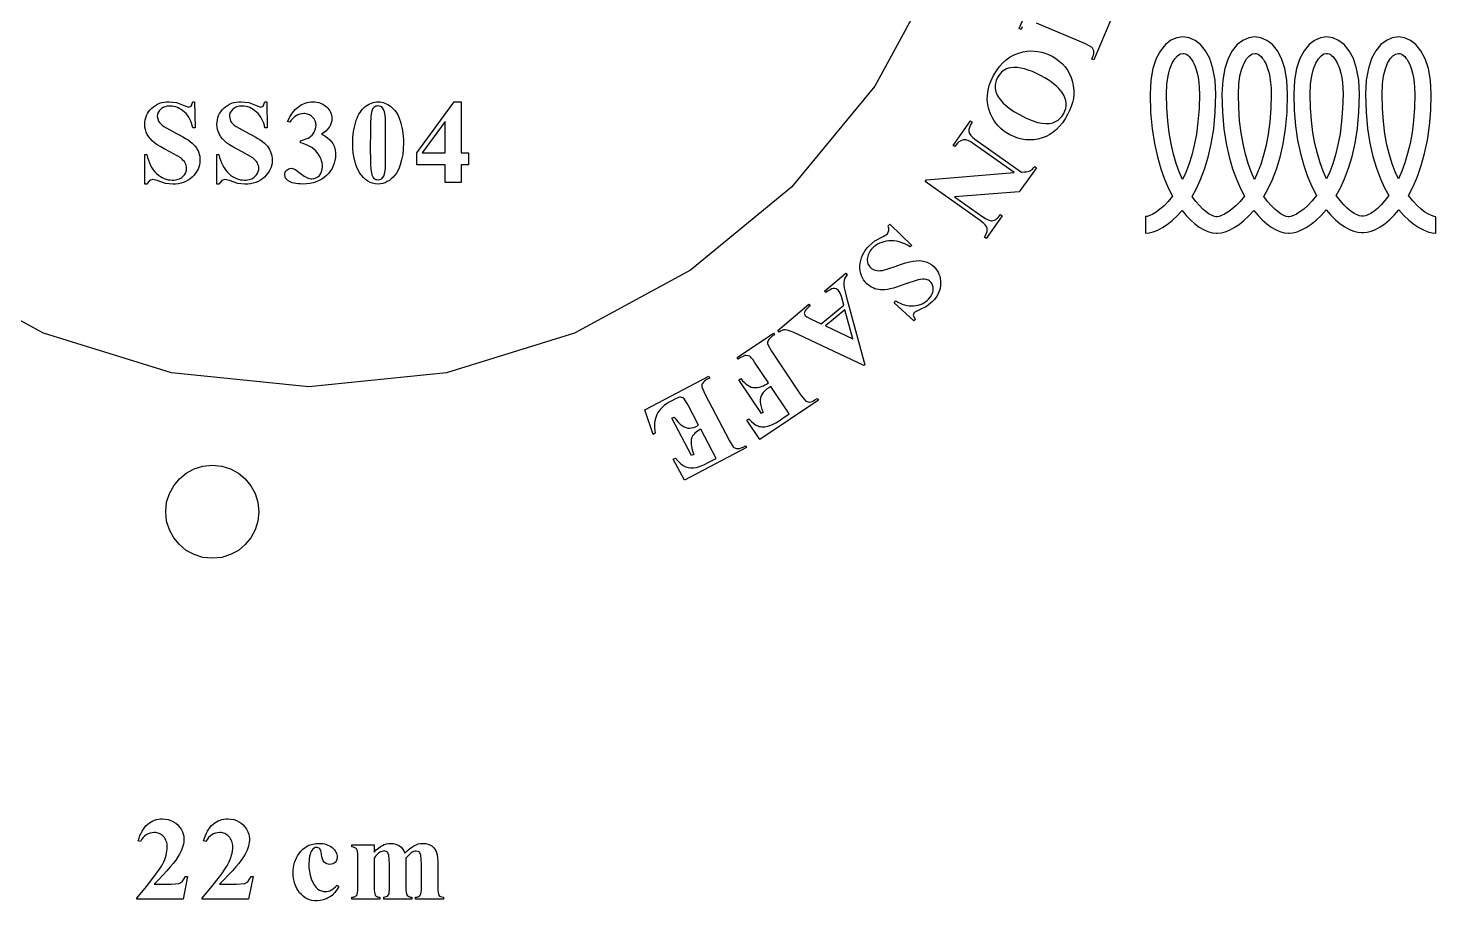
# Model space of a CAD drawing. Header units: centimetres. Extents: x -6.4 to 5.4, y -5.3 to 6.4.
# Drawn here: x -1.25 to 4.86, y -5.25 to -1.46 of the extents above; entities that cross this region are included whole.
import ezdxf

# ---------------------------------------------------------------- set-up
doc = ezdxf.new("R2010")
doc.units = ezdxf.units.CM
doc.header["$MEASUREMENT"] = 0
doc.layers.add('Layer 1', color=7, linetype='Continuous')

msp = doc.modelspace()

# ---------------------------------------------------------------- linework, layer by layer
at = {"layer": 'Layer 1', "color": 250, "lineweight": 25}
msp.add_lwpolyline([(-1.68307, 2.39694), (-1.18009, 2.66995), (-0.62427, 2.84248), (-0.02752, 2.90264), (0.56923, 2.84248), (1.12505, 2.66995), (1.62802, 2.39694), (2.06625, 2.03537), (2.42782, 1.59714), (2.70083, 1.09417), (2.87336, 0.53835), (2.93352, -0.0584), (2.93352, -0.0584), (2.87336, -0.65515), (2.70083, -1.21097), (2.42782, -1.71395), (2.06625, -2.15217), (1.62802, -2.51374), (1.12505, -2.78675), (0.56923, -2.95928), (-0.02752, -3.01944), (-0.62427, -2.95928), (-1.18009, -2.78675), (-1.68307, -2.51374)], dxfattribs=at)
at = {"layer": 'Layer 1'}
for points in [[(3.06767, -1.45653), (3.06301, -1.46757), (3.06301, -1.46757), (3.05473, -1.46408), (3.12855, -1.28946)], [(3.45122, -1.42586), (3.37741, -1.60048), (3.36914, -1.59699), (3.3738, -1.58594), (3.37639, -1.57894), (3.37805, -1.57237), (3.37879, -1.56623), (3.37862, -1.56053), (3.37134, -1.54562), (3.34231, -1.53016), (3.12963, -1.44025)]]:
    msp.add_lwpolyline(points, dxfattribs=at)
for points in [[(4.74297, -2.18885), (4.76332, -2.14992), (4.7821, -2.10651), (4.79897, -2.05858), (4.81357, -2.00603), (4.82554, -1.94882), (4.83454, -1.88686), (4.8402, -1.82009), (4.84217, -1.74844), (4.83896, -1.68865), (4.82988, -1.63751), (4.81579, -1.59481), (4.79753, -1.56035), (4.77595, -1.53391), (4.75188, -1.51528), (4.72618, -1.50425), (4.69969, -1.50061), (4.67321, -1.50424), (4.64751, -1.51526), (4.62344, -1.53388), (4.60185, -1.56032), (4.58359, -1.59478), (4.56949, -1.63748), (4.56041, -1.68862), (4.5572, -1.74841), (4.55951, -1.82657), (4.56603, -1.89761), (4.57612, -1.9618), (4.58915, -2.01939), (4.60448, -2.07065), (4.62146, -2.11584), (4.63946, -2.15522), (4.65785, -2.18906), (4.64117, -2.21094), (4.62474, -2.22953), (4.60885, -2.24495), (4.59382, -2.25732), (4.57994, -2.26673), (4.56752, -2.27332), (4.55686, -2.27719), (4.54828, -2.27845), (4.53939, -2.27845), (4.5308, -2.27719), (4.52015, -2.27332), (4.50772, -2.26673), (4.49384, -2.25731), (4.47881, -2.24494), (4.46292, -2.22952), (4.44649, -2.21091), (4.42981, -2.18902), (4.4482, -2.15519), (4.46621, -2.11582), (4.4832, -2.07064), (4.49854, -2.01938), (4.51158, -1.96179), (4.5217, -1.89761), (4.52824, -1.82657), (4.53057, -1.74841), (4.52736, -1.68862), (4.51828, -1.63748), (4.50419, -1.59478), (4.48593, -1.56032), (4.46434, -1.53388), (4.44027, -1.51526), (4.41457, -1.50424), (4.38808, -1.50061), (4.3616, -1.50423), (4.3359, -1.51524), (4.31183, -1.53386), (4.29024, -1.56029), (4.27198, -1.59475), (4.25788, -1.63744), (4.2488, -1.68858), (4.24559, -1.74837), (4.24754, -1.82003), (4.25318, -1.88681), (4.26216, -1.94877), (4.27412, -2.00599), (4.28871, -2.05853), (4.30557, -2.10647), (4.32435, -2.14988), (4.34469, -2.18881), (4.3258, -2.21241), (4.3072, -2.23206), (4.28933, -2.248), (4.2726, -2.26048), (4.25744, -2.26975), (4.24425, -2.27607), (4.23347, -2.27967), (4.22552, -2.28082), (4.22107, -2.28082), (4.21283, -2.27957), (4.20262, -2.27576), (4.19072, -2.26926), (4.17742, -2.25998), (4.16301, -2.2478), (4.14779, -2.2326), (4.13203, -2.21428), (4.11602, -2.19273), (4.13468, -2.159), (4.15302, -2.11958), (4.17038, -2.07421), (4.18608, -2.02261), (4.19945, -1.9645), (4.20983, -1.8996), (4.21656, -1.82765), (4.21896, -1.74837), (4.21575, -1.68858), (4.20667, -1.63744), (4.19258, -1.59475), (4.17432, -1.56029), (4.15273, -1.53385), (4.12866, -1.51523), (4.10296, -1.50421), (4.07647, -1.50058), (4.04999, -1.50419), (4.02429, -1.5152), (4.00022, -1.53382), (3.97863, -1.56026), (3.96037, -1.59471), (3.94627, -1.63741), (3.93719, -1.68854), (3.93398, -1.74833), (3.93628, -1.82711), (3.94275, -1.89877), (3.95272, -1.96351), (3.9655, -2.02158), (3.98041, -2.07317), (3.99677, -2.11853), (4.01391, -2.15786), (4.03114, -2.19139), (4.0125, -2.2143), (3.99419, -2.23338), (3.97662, -2.24887), (3.96018, -2.261), (3.94529, -2.27001), (3.93234, -2.27615), (3.92175, -2.27966), (3.91391, -2.28078), (3.90947, -2.28078), (3.90123, -2.27953), (3.89101, -2.27572), (3.87911, -2.26922), (3.86582, -2.25994), (3.85141, -2.24776), (3.83618, -2.23256), (3.82042, -2.21424), (3.80441, -2.19269), (3.82307, -2.15896), (3.84141, -2.11954), (3.85877, -2.07417), (3.87447, -2.02257), (3.88784, -1.96446), (3.89822, -1.89956), (3.90495, -1.82761), (3.90735, -1.74833), (3.90414, -1.68854), (3.89506, -1.6374), (3.88097, -1.59471), (3.86271, -1.56025), (3.84112, -1.53381), (3.81706, -1.51519), (3.79135, -1.50417), (3.76486, -1.50054), (3.73838, -1.50417), (3.71268, -1.51518), (3.68861, -1.5338), (3.66702, -1.56023), (3.64875, -1.59469), (3.63465, -1.63738), (3.62557, -1.68851), (3.62234, -1.7483), (3.62465, -1.82708), (3.63113, -1.89874), (3.64109, -1.96349), (3.65387, -2.02155), (3.66878, -2.07315), (3.68514, -2.1185), (3.70229, -2.15783), (3.71953, -2.19135), (3.70089, -2.21426), (3.68258, -2.23334), (3.66501, -2.24883), (3.64857, -2.26096), (3.63368, -2.26998), (3.62073, -2.27612), (3.61014, -2.27963), (3.6023, -2.28075), (3.6023, -2.35204), (3.61842, -2.35059), (3.63619, -2.3462), (3.65531, -2.3388), (3.67548, -2.32831), (3.69641, -2.31467), (3.71779, -2.2978), (3.73935, -2.27762), (3.76077, -2.25408), (3.77887, -2.27578), (3.79749, -2.29509), (3.81643, -2.31186), (3.83551, -2.32593), (3.85455, -2.33714), (3.87334, -2.34533), (3.89171, -2.35037), (3.90947, -2.35208), (3.91391, -2.35208), (3.93003, -2.35063), (3.9478, -2.34624), (3.96691, -2.33884), (3.98709, -2.32835), (4.00801, -2.31471), (4.0294, -2.29783), (4.05096, -2.27766), (4.07238, -2.25411), (4.09048, -2.27581), (4.1091, -2.29513), (4.12804, -2.31189), (4.14712, -2.32596), (4.16616, -2.33717), (4.18495, -2.34537), (4.20332, -2.3504), (4.22107, -2.35211), (4.22552, -2.35211), (4.24191, -2.35062), (4.25999, -2.34609), (4.27944, -2.33846), (4.29997, -2.32764), (4.32126, -2.31356), (4.34301, -2.29615), (4.36489, -2.27534), (4.3866, -2.25104), (4.40682, -2.27457), (4.42721, -2.2948), (4.44753, -2.31179), (4.46752, -2.32558), (4.48695, -2.33623), (4.50556, -2.34377), (4.52311, -2.34826), (4.53935, -2.34975), (4.54828, -2.34979), (4.56452, -2.3483), (4.58207, -2.34381), (4.60068, -2.33627), (4.62011, -2.32562), (4.6401, -2.31183), (4.66043, -2.29484), (4.68083, -2.27461), (4.70106, -2.25108), (4.72277, -2.27538), (4.74465, -2.2962), (4.76639, -2.31361), (4.78767, -2.32769), (4.8082, -2.33852), (4.82765, -2.34616), (4.84572, -2.35069), (4.86211, -2.35218), (4.86211, -2.28085), (4.85416, -2.27971), (4.84339, -2.2761), (4.83021, -2.26979), (4.81504, -2.26053), (4.79831, -2.24805), (4.78044, -2.23211), (4.76185, -2.21246), (4.74297, -2.18885)], [(3.2634, -1.83763), (3.25322, -1.85627), (3.24203, -1.8732), (3.22981, -1.88842), (3.21656, -1.90194), (3.20229, -1.91374), (3.187, -1.92384), (3.17068, -1.93222), (3.15334, -1.93889), (3.13551, -1.94375), (3.11778, -1.94673), (3.10014, -1.94783), (3.0826, -1.94706), (3.06516, -1.94439), (3.0478, -1.93985), (3.03053, -1.93342), (3.01335, -1.9251), (2.99925, -1.91676), (2.9862, -1.90754), (2.97418, -1.89744), (2.9632, -1.88646), (2.95326, -1.8746), (2.94436, -1.86187), (2.93649, -1.84825), (2.92966, -1.83376), (2.92256, -1.81388), (2.91796, -1.79377), (2.91585, -1.77344), (2.91624, -1.75288), (2.91914, -1.7321), (2.92453, -1.71109), (2.93243, -1.68985), (2.94284, -1.66839), (2.95508, -1.64784), (2.9684, -1.62948), (2.98283, -1.61329), (2.99834, -1.59928), (3.01496, -1.58745), (3.03266, -1.5778), (3.05146, -1.57032), (3.07136, -1.56502), (3.08747, -1.56242), (3.10347, -1.56125), (3.11934, -1.56153), (3.1351, -1.56325), (3.15075, -1.56642), (3.16628, -1.57103), (3.1817, -1.57709), (3.19701, -1.58461), (3.21338, -1.59443), (3.22822, -1.60539), (3.24151, -1.61748), (3.25327, -1.63069), (3.26349, -1.64504), (3.27218, -1.66053), (3.27934, -1.67714), (3.28496, -1.69489), (3.2889, -1.71316), (3.29093, -1.7313), (3.29107, -1.74932), (3.28932, -1.76722), (3.28567, -1.785), (3.28014, -1.80266), (3.27271, -1.8202), (3.2634, -1.83763)], [(3.7631, -2.11953), (3.74898, -2.08625), (3.73589, -2.04943), (3.72409, -2.00896), (3.71384, -1.96474), (3.7054, -1.91667), (3.69905, -1.86465), (3.69505, -1.80857), (3.69367, -1.74833), (3.69552, -1.70579), (3.70064, -1.66939), (3.7084, -1.63899), (3.71818, -1.61443), (3.72934, -1.59558), (3.74127, -1.5823), (3.75331, -1.57443), (3.76486, -1.57184), (3.7703, -1.57243), (3.7758, -1.57418), (3.7813, -1.57704), (3.78676, -1.58099), (3.79214, -1.58597), (3.79738, -1.59196), (3.80245, -1.59892), (3.8073, -1.6068), (3.8123, -1.61645), (3.81733, -1.62813), (3.82216, -1.64197), (3.82659, -1.65811), (3.83041, -1.67668), (3.83339, -1.69782), (3.83533, -1.72166), (3.83602, -1.74833), (3.83444, -1.81147), (3.82996, -1.86947), (3.82296, -1.9225), (3.8138, -1.97076), (3.80285, -2.01442), (3.79051, -2.05364), (3.77713, -2.08862), (3.7631, -2.11953)], [(4.07471, -2.11956), (4.06059, -2.08628), (4.0475, -2.04946), (4.03569, -2.00899), (4.02544, -1.96478), (4.01701, -1.91671), (4.01066, -1.86468), (4.00666, -1.8086), (4.00528, -1.74837), (4.00713, -1.70583), (4.01225, -1.66943), (4.02001, -1.63903), (4.02979, -1.61447), (4.04095, -1.59562), (4.05288, -1.58234), (4.06492, -1.57447), (4.07647, -1.57188), (4.08191, -1.57247), (4.0874, -1.57422), (4.0929, -1.57708), (4.09837, -1.58102), (4.10374, -1.58601), (4.10899, -1.592), (4.11406, -1.59896), (4.11891, -1.60684), (4.12391, -1.61649), (4.12894, -1.62816), (4.13377, -1.642), (4.1382, -1.65814), (4.14202, -1.67671), (4.145, -1.69785), (4.14694, -1.72169), (4.14763, -1.74837), (4.14605, -1.81151), (4.14157, -1.8695), (4.13457, -1.92254), (4.12541, -1.9708), (4.11446, -2.01445), (4.10212, -2.05368), (4.08874, -2.08865), (4.07471, -2.11956)], [(4.3878, -2.11653), (4.37338, -2.08345), (4.36, -2.04687), (4.34794, -2.00669), (4.33747, -1.96281), (4.32886, -1.91514), (4.32238, -1.86358), (4.3183, -1.80802), (4.31689, -1.74837), (4.31874, -1.70584), (4.32386, -1.66945), (4.33162, -1.63905), (4.3414, -1.6145), (4.35256, -1.59565), (4.36449, -1.58237), (4.37653, -1.5745), (4.38808, -1.57191), (4.39352, -1.5725), (4.39901, -1.57425), (4.40451, -1.57711), (4.40997, -1.58106), (4.41535, -1.58604), (4.4206, -1.59203), (4.42567, -1.59899), (4.43052, -1.60687), (4.43552, -1.61652), (4.44055, -1.6282), (4.44538, -1.64204), (4.44982, -1.65818), (4.45363, -1.67675), (4.45662, -1.69789), (4.45857, -1.72173), (4.45927, -1.74841), (4.45772, -1.81074), (4.45334, -1.86807), (4.4465, -1.92056), (4.43754, -1.9684), (4.42683, -2.01174), (4.41474, -2.05077), (4.4016, -2.08564), (4.3878, -2.11653)], [(4.69986, -2.11656), (4.68607, -2.08567), (4.67295, -2.0508), (4.66086, -2.01177), (4.65016, -1.96843), (4.64121, -1.92059), (4.63438, -1.86809), (4.63002, -1.81075), (4.6285, -1.74841), (4.63035, -1.70588), (4.63547, -1.66949), (4.64323, -1.63909), (4.65301, -1.61454), (4.66417, -1.59569), (4.6761, -1.58241), (4.68814, -1.57454), (4.69969, -1.57195), (4.70513, -1.57254), (4.71062, -1.57429), (4.71612, -1.57715), (4.72158, -1.58109), (4.72696, -1.58608), (4.73221, -1.59207), (4.73728, -1.59903), (4.74213, -1.60691), (4.74713, -1.61656), (4.75216, -1.62823), (4.75699, -1.64207), (4.76143, -1.65821), (4.76524, -1.67678), (4.76823, -1.69792), (4.77018, -1.72176), (4.77088, -1.74844), (4.76944, -1.80809), (4.76534, -1.86364), (4.75885, -1.9152), (4.75023, -1.96286), (4.73975, -2.00673), (4.72768, -2.0469), (4.7143, -2.08348), (4.69986, -2.11656)], [(3.24747, -1.83266), (3.25258, -1.8216), (3.25598, -1.81048), (3.25768, -1.79929), (3.25768, -1.78803), (3.25598, -1.7767), (3.25257, -1.7653), (3.24746, -1.75383), (3.24065, -1.74227), (3.2337, -1.73285), (3.22548, -1.72349), (3.21596, -1.7142), (3.20517, -1.70498), (3.19309, -1.69581), (3.17973, -1.68671), (3.16509, -1.67768), (3.14917, -1.6687), (3.1299, -1.65887), (3.11141, -1.65064), (3.09372, -1.644), (3.07682, -1.63896), (3.06071, -1.63551), (3.0454, -1.63366), (3.03089, -1.6334), (3.01717, -1.63474), (3.00815, -1.63671), (2.99969, -1.63963), (2.99177, -1.64348), (2.98441, -1.64829), (2.97759, -1.65403), (2.97132, -1.66073), (2.9656, -1.66837), (2.96043, -1.67696), (2.95481, -1.68905), (2.95116, -1.70091), (2.94946, -1.71251), (2.94971, -1.72384), (2.95089, -1.73101), (2.95276, -1.73818), (2.95532, -1.74537), (2.95858, -1.75257), (2.96254, -1.75977), (2.96719, -1.76698), (2.97253, -1.77418), (2.97858, -1.78139), (2.98538, -1.78857), (2.99298, -1.79572), (3.00138, -1.80284), (3.01059, -1.80992), (3.03139, -1.82397), (3.05537, -1.83787), (3.08436, -1.85258), (3.1103, -1.86373), (3.12213, -1.86796), (3.1332, -1.87131), (3.1435, -1.87377), (3.15304, -1.87533), (3.17051, -1.87659), (3.18618, -1.87583), (3.19334, -1.87469), (3.20006, -1.87304), (3.20632, -1.87089), (3.21213, -1.86823), (3.22273, -1.86163), (3.23216, -1.85351), (3.24041, -1.84386), (3.24747, -1.83266)], [(-0.52411, -1.78149), (-0.52152, -1.89565), (-0.53186, -1.89565), (-0.53403, -1.88519), (-0.53686, -1.87526), (-0.54036, -1.86586), (-0.54452, -1.85697), (-0.54935, -1.84862), (-0.55485, -1.84078), (-0.56102, -1.83347), (-0.56785, -1.82669), (-0.57512, -1.82058), (-0.58253, -1.81528), (-0.59007, -1.81079), (-0.59776, -1.80712), (-0.60558, -1.80427), (-0.61355, -1.80223), (-0.62166, -1.80101), (-0.62992, -1.8006), (-0.64216, -1.80146), (-0.65304, -1.80403), (-0.65797, -1.80597), (-0.66257, -1.80834), (-0.66682, -1.81114), (-0.67074, -1.81438), (-0.67734, -1.82149), (-0.68205, -1.82914), (-0.68486, -1.8373), (-0.6858, -1.84597), (-0.68047, -1.86621), (-0.67628, -1.87208), (-0.67097, -1.87795), (-0.66453, -1.8838), (-0.65696, -1.88963), (-0.6022, -1.91916), (-0.58777, -1.92647), (-0.57456, -1.93369), (-0.56258, -1.9408), (-0.55183, -1.94782), (-0.54231, -1.95474), (-0.53401, -1.96155), (-0.52693, -1.96826), (-0.52109, -1.97487), (-0.51622, -1.98154), (-0.512, -1.98844), (-0.50843, -1.99559), (-0.50552, -2.00297), (-0.50325, -2.01058), (-0.50163, -2.01844), (-0.50066, -2.02654), (-0.50034, -2.03488), (-0.50086, -2.04541), (-0.50244, -2.05556), (-0.50506, -2.06533), (-0.50873, -2.07473), (-0.51344, -2.08375), (-0.5192, -2.0924), (-0.526, -2.10068), (-0.53384, -2.10858), (-0.54248, -2.11582), (-0.55169, -2.12209), (-0.56147, -2.1274), (-0.57181, -2.13175), (-0.58271, -2.13514), (-0.59418, -2.13755), (-0.60622, -2.13901), (-0.61882, -2.13949), (-0.64938, -2.13622), (-0.68555, -2.12382), (-0.70552, -2.11882), (-0.71938, -2.1239), (-0.73126, -2.13949), (-0.74005, -2.13949), (-0.74005, -2.01034), (-0.73126, -2.01034), (-0.72816, -2.02353), (-0.72442, -2.03593), (-0.72003, -2.04751), (-0.715, -2.0583), (-0.70933, -2.06827), (-0.70302, -2.07744), (-0.69606, -2.0858), (-0.68847, -2.09334), (-0.68045, -2.10003), (-0.67229, -2.10583), (-0.66398, -2.11075), (-0.65552, -2.11477), (-0.6469, -2.11789), (-0.63813, -2.12013), (-0.6292, -2.12147), (-0.62011, -2.12192), (-0.61322, -2.12168), (-0.60668, -2.12095), (-0.6005, -2.11975), (-0.59468, -2.11806), (-0.58922, -2.11589), (-0.58411, -2.11324), (-0.57937, -2.11012), (-0.57499, -2.10651), (-0.57106, -2.10259), (-0.56765, -2.09852), (-0.56476, -2.09429), (-0.5624, -2.0899), (-0.56056, -2.08534), (-0.55925, -2.08063), (-0.55846, -2.07575), (-0.5582, -2.0707), (-0.5586, -2.06473), (-0.55982, -2.05883), (-0.56184, -2.05301), (-0.56466, -2.04728), (-0.5683, -2.04167), (-0.57276, -2.03621), (-0.57805, -2.03088), (-0.58421, -2.02566), (-0.6307, -1.99906), (-0.65243, -1.98804), (-0.67087, -1.97784), (-0.68601, -1.96847), (-0.69786, -1.95997), (-0.70742, -1.95166), (-0.71581, -1.94287), (-0.72304, -1.93361), (-0.72911, -1.92389), (-0.73391, -1.91364), (-0.73733, -1.90291), (-0.73937, -1.89169), (-0.74005, -1.87998), (-0.73958, -1.86994), (-0.73818, -1.86027), (-0.73583, -1.85098), (-0.73255, -1.84208), (-0.72832, -1.83355), (-0.72316, -1.8254), (-0.71705, -1.81763), (-0.71, -1.81024), (-0.70226, -1.80349), (-0.69403, -1.79765), (-0.68531, -1.79271), (-0.6761, -1.78867), (-0.66639, -1.78552), (-0.65619, -1.78328), (-0.6455, -1.78194), (-0.63432, -1.78149), (-0.60203, -1.78545), (-0.5731, -1.79664), (-0.54925, -1.80473), (-0.53892, -1.80077), (-0.53186, -1.78149), (-0.52411, -1.78149)], [(-0.21096, -1.78149), (-0.20837, -1.89565), (-0.21871, -1.89565), (-0.22088, -1.88519), (-0.22371, -1.87526), (-0.22721, -1.86586), (-0.23137, -1.85697), (-0.2362, -1.84862), (-0.2417, -1.84078), (-0.24787, -1.83347), (-0.2547, -1.82669), (-0.26197, -1.82058), (-0.26938, -1.81528), (-0.27692, -1.81079), (-0.28461, -1.80712), (-0.29243, -1.80427), (-0.3004, -1.80223), (-0.30851, -1.80101), (-0.31677, -1.8006), (-0.32901, -1.80146), (-0.33989, -1.80403), (-0.34482, -1.80597), (-0.34942, -1.80834), (-0.35367, -1.81114), (-0.35759, -1.81438), (-0.36419, -1.82149), (-0.3689, -1.82914), (-0.37171, -1.8373), (-0.37265, -1.84597), (-0.36732, -1.86621), (-0.36313, -1.87208), (-0.35782, -1.87795), (-0.35138, -1.8838), (-0.34381, -1.88963), (-0.28905, -1.91916), (-0.27462, -1.92647), (-0.26141, -1.93369), (-0.24943, -1.9408), (-0.23868, -1.94782), (-0.22916, -1.95474), (-0.22086, -1.96155), (-0.21378, -1.96826), (-0.20794, -1.97487), (-0.20307, -1.98154), (-0.19885, -1.98844), (-0.19528, -1.99559), (-0.19237, -2.00297), (-0.1901, -2.01058), (-0.18848, -2.01844), (-0.18751, -2.02654), (-0.18719, -2.03488), (-0.18771, -2.04541), (-0.18929, -2.05556), (-0.19191, -2.06533), (-0.19558, -2.07473), (-0.20029, -2.08375), (-0.20605, -2.0924), (-0.21285, -2.10068), (-0.22069, -2.10858), (-0.22933, -2.11582), (-0.23854, -2.12209), (-0.24832, -2.1274), (-0.25866, -2.13175), (-0.26956, -2.13514), (-0.28103, -2.13755), (-0.29307, -2.13901), (-0.30567, -2.13949), (-0.33623, -2.13622), (-0.3724, -2.12382), (-0.39237, -2.11882), (-0.40623, -2.1239), (-0.41811, -2.13949), (-0.4269, -2.13949), (-0.4269, -2.01034), (-0.41811, -2.01034), (-0.41501, -2.02353), (-0.41127, -2.03593), (-0.40688, -2.04751), (-0.40185, -2.0583), (-0.39618, -2.06827), (-0.38987, -2.07744), (-0.38291, -2.0858), (-0.37532, -2.09334), (-0.3673, -2.10003), (-0.35914, -2.10583), (-0.35083, -2.11075), (-0.34237, -2.11477), (-0.33375, -2.11789), (-0.32498, -2.12013), (-0.31605, -2.12147), (-0.30696, -2.12192), (-0.30007, -2.12168), (-0.29353, -2.12095), (-0.28735, -2.11975), (-0.28153, -2.11806), (-0.27607, -2.11589), (-0.27096, -2.11324), (-0.26622, -2.11012), (-0.26184, -2.10651), (-0.25791, -2.10259), (-0.2545, -2.09852), (-0.25161, -2.09429), (-0.24925, -2.0899), (-0.24741, -2.08534), (-0.2461, -2.08063), (-0.24531, -2.07575), (-0.24505, -2.0707), (-0.24545, -2.06473), (-0.24667, -2.05883), (-0.24869, -2.05301), (-0.25151, -2.04728), (-0.25515, -2.04167), (-0.25961, -2.03621), (-0.2649, -2.03088), (-0.27106, -2.02566), (-0.31755, -1.99906), (-0.33928, -1.98804), (-0.35772, -1.97784), (-0.37286, -1.96847), (-0.38471, -1.95997), (-0.39427, -1.95166), (-0.40266, -1.94287), (-0.40989, -1.93361), (-0.41596, -1.92389), (-0.42076, -1.91364), (-0.42418, -1.90291), (-0.42622, -1.89169), (-0.4269, -1.87998), (-0.42643, -1.86994), (-0.42503, -1.86027), (-0.42268, -1.85098), (-0.4194, -1.84208), (-0.41517, -1.83355), (-0.41001, -1.8254), (-0.4039, -1.81763), (-0.39685, -1.81024), (-0.38911, -1.80349), (-0.38088, -1.79765), (-0.37216, -1.79271), (-0.36295, -1.78867), (-0.35324, -1.78552), (-0.34304, -1.78328), (-0.33235, -1.78194), (-0.32117, -1.78149), (-0.28888, -1.78545), (-0.25995, -1.79664), (-0.2361, -1.80473), (-0.22577, -1.80077), (-0.21871, -1.78149), (-0.21096, -1.78149)], [(-0.06415, -1.96023), (-0.06415, -1.95145), (-0.05086, -1.94738), (-0.0398, -1.94344), (-0.03094, -1.93963), (-0.02429, -1.93595), (-0.01891, -1.93187), (-0.01391, -1.92685), (-0.0093, -1.92089), (-0.00509, -1.91399), (-0.00154, -1.9066), (0.00099, -1.89915), (0.0025, -1.89166), (0.003, -1.88412), (0.00276, -1.87898), (0.00205, -1.87403), (0.00085, -1.86926), (-0.00082, -1.86467), (-0.00561, -1.85604), (-0.01232, -1.84813), (-0.01625, -1.84462), (-0.02042, -1.84157), (-0.02483, -1.839), (-0.02948, -1.83689), (-0.03435, -1.83526), (-0.03947, -1.83409), (-0.04481, -1.83338), (-0.05038, -1.83315), (-0.05909, -1.83373), (-0.06746, -1.83549), (-0.07549, -1.83841), (-0.08319, -1.8425), (-0.09056, -1.84776), (-0.09759, -1.85418), (-0.10429, -1.86176), (-0.11065, -1.87051), (-0.11995, -1.86724), (-0.11524, -1.85701), (-0.11021, -1.84744), (-0.10487, -1.83852), (-0.09921, -1.83025), (-0.09323, -1.82265), (-0.08693, -1.8157), (-0.08031, -1.80942), (-0.07337, -1.80379), (-0.06616, -1.7988), (-0.05876, -1.79447), (-0.05115, -1.79082), (-0.04334, -1.78783), (-0.03533, -1.7855), (-0.02711, -1.78385), (-0.0187, -1.78285), (-0.01008, -1.78252), (-0.00139, -1.78286), (0.00692, -1.78388), (0.01484, -1.78557), (0.02238, -1.78794), (0.02953, -1.791), (0.03629, -1.79472), (0.04266, -1.79913), (0.04864, -1.80422), (0.05406, -1.80976), (0.05875, -1.81553), (0.06271, -1.82154), (0.06595, -1.82777), (0.06847, -1.83424), (0.07027, -1.84094), (0.07135, -1.84786), (0.07171, -1.85501), (0.07105, -1.86437), (0.06905, -1.87358), (0.06572, -1.88261), (0.06104, -1.89143), (0.05497, -1.89996), (0.04736, -1.90797), (0.03821, -1.91546), (0.02754, -1.92243), (0.04133, -1.93002), (0.05338, -1.93845), (0.06371, -1.94771), (0.07232, -1.95782), (0.07592, -1.96325), (0.07905, -1.96902), (0.0817, -1.97513), (0.08387, -1.98157), (0.08555, -1.98835), (0.08676, -1.99546), (0.08749, -2.0029), (0.08773, -2.01068), (0.08712, -2.02377), (0.08531, -2.03636), (0.08228, -2.04847), (0.07805, -2.06007), (0.07261, -2.07118), (0.06597, -2.08179), (0.05812, -2.09191), (0.04907, -2.10152), (0.03897, -2.1103), (0.02805, -2.11791), (0.01631, -2.12434), (0.00375, -2.12961), (-0.00963, -2.1337), (-0.02383, -2.13663), (-0.03885, -2.13838), (-0.05468, -2.13897), (-0.06516, -2.13874), (-0.07491, -2.13807), (-0.08392, -2.13694), (-0.0922, -2.13537), (-0.09975, -2.13334), (-0.10656, -2.13087), (-0.11263, -2.12795), (-0.11797, -2.12459), (-0.12424, -2.1192), (-0.12874, -2.11309), (-0.13144, -2.10625), (-0.13234, -2.09868), (-0.13182, -2.09313), (-0.13027, -2.08798), (-0.12766, -2.08325), (-0.12399, -2.07896), (-0.1197, -2.0754), (-0.11508, -2.07284), (-0.11014, -2.0713), (-0.10488, -2.07078), (-0.08921, -2.07431), (-0.06054, -2.09627), (-0.04845, -2.10502), (-0.03673, -2.11126), (-0.03102, -2.11344), (-0.0254, -2.115), (-0.01988, -2.11593), (-0.01447, -2.11624), (-0.0055, -2.11532), (0.00283, -2.11256), (0.01052, -2.10796), (0.01756, -2.10152), (0.02338, -2.09366), (0.02755, -2.08479), (0.03006, -2.07493), (0.0309, -2.06407), (0.03052, -2.05553), (0.02938, -2.04715), (0.02749, -2.03894), (0.02484, -2.0309), (0.02144, -2.02302), (0.01728, -2.01532), (0.01237, -2.00779), (0.00671, -2.00044), (0.00029, -1.99345), (-0.00682, -1.98702), (-0.01463, -1.98115), (-0.02314, -1.97584), (-0.03234, -1.97109), (-0.04224, -1.96691), (-0.05285, -1.96329), (-0.06415, -1.96023)], [(0.38271, -1.96075), (0.38181, -1.98595), (0.3791, -2.01029), (0.37461, -2.03377), (0.36833, -2.0564), (0.36368, -2.06941), (0.35828, -2.0812), (0.35213, -2.09176), (0.34525, -2.10109), (0.33778, -2.10935), (0.32981, -2.11671), (0.32134, -2.12317), (0.31236, -2.12873), (0.30297, -2.1332), (0.29315, -2.1364), (0.28293, -2.13833), (0.27233, -2.13897), (0.26025, -2.13818), (0.24879, -2.13581), (0.23793, -2.13185), (0.22764, -2.12632), (0.21797, -2.11936), (0.20886, -2.11102), (0.20031, -2.10131), (0.19234, -2.09024), (0.187, -2.08094), (0.18198, -2.07022), (0.17729, -2.05808), (0.17297, -2.04452), (0.16822, -2.02505), (0.16483, -2.00527), (0.1628, -1.98518), (0.16212, -1.96479), (0.16237, -1.95099), (0.1631, -1.93746), (0.16433, -1.92423), (0.16605, -1.91127), (0.16825, -1.89861), (0.17095, -1.88623), (0.17413, -1.87413), (0.17779, -1.86233), (0.1812, -1.85293), (0.18502, -1.8441), (0.18927, -1.83585), (0.19393, -1.82816), (0.19902, -1.82105), (0.20452, -1.8145), (0.21045, -1.80852), (0.21679, -1.8031), (0.22339, -1.79829), (0.23009, -1.79411), (0.23689, -1.79057), (0.24378, -1.78768), (0.25077, -1.78542), (0.25786, -1.78381), (0.26505, -1.78284), (0.27233, -1.78252), (0.27969, -1.78284), (0.28694, -1.78379), (0.29406, -1.78538), (0.30106, -1.78761), (0.30794, -1.79047), (0.3147, -1.79396), (0.32134, -1.79809), (0.32786, -1.80284), (0.3341, -1.80813), (0.33992, -1.81387), (0.34531, -1.82004), (0.35027, -1.82666), (0.3548, -1.83371), (0.35891, -1.84121), (0.36258, -1.84914), (0.36583, -1.85751), (0.36979, -1.86944), (0.37323, -1.88165), (0.37613, -1.89413), (0.3785, -1.9069), (0.38034, -1.91995), (0.38166, -1.93327), (0.38245, -1.94687), (0.38271, -1.96075)], [(0.30522, -1.96023), (0.30418, -1.85553), (0.30251, -1.83944), (0.29993, -1.82617), (0.29647, -1.81575), (0.29213, -1.80818), (0.28848, -1.80462), (0.28385, -1.80209), (0.27824, -1.80058), (0.27164, -1.80008), (0.2665, -1.80045), (0.26194, -1.80158), (0.25794, -1.80346), (0.2545, -1.80611), (0.25019, -1.81139), (0.24666, -1.81834), (0.24388, -1.82696), (0.24185, -1.83728), (0.24109, -1.8446), (0.24043, -1.85539), (0.23986, -1.86965), (0.2394, -1.88739), (0.23904, -1.90859), (0.23878, -1.93327), (0.23862, -1.96141), (0.23857, -1.99303), (0.23889, -2.02633), (0.23985, -2.05366), (0.24144, -2.07499), (0.24365, -2.09033), (0.24573, -2.09856), (0.24824, -2.10531), (0.25116, -2.11057), (0.2545, -2.11435), (0.25829, -2.117), (0.26268, -2.11888), (0.26765, -2.12), (0.27319, -2.12037), (0.27908, -2.11987), (0.28421, -2.11836), (0.28856, -2.11583), (0.29213, -2.11228), (0.29686, -2.10428), (0.30045, -2.09434), (0.30289, -2.08248), (0.30418, -2.06871), (0.30522, -1.96023)], [(0.44057, -2.00311), (0.60252, -1.78252), (0.63326, -1.78252), (0.63326, -2.00311), (0.66477, -2.00311), (0.66477, -2.05528), (0.63326, -2.05528), (0.63326, -2.13174), (0.56403, -2.13174), (0.56403, -2.05528), (0.44057, -2.05528), (0.44057, -2.00311)], [(0.46416, -2.00311), (0.56403, -2.00311), (0.56403, -1.86707), (0.46416, -2.00311)], [(3.05421, -2.1735), (2.77342, -2.19433), (2.89612, -2.28134), (2.90837, -2.28932), (2.9192, -2.29484), (2.92408, -2.29668), (2.92861, -2.2979), (2.93279, -2.29851), (2.93662, -2.2985), (2.94154, -2.2977), (2.94638, -2.29617), (2.95113, -2.2939), (2.95579, -2.2909), (2.96037, -2.28717), (2.96487, -2.28272), (2.96928, -2.27754), (2.97361, -2.27163), (2.98093, -2.27682), (2.91131, -2.37499), (2.90399, -2.3698), (2.90885, -2.36026), (2.91246, -2.35214), (2.91482, -2.34545), (2.91591, -2.34019), (2.91589, -2.33563), (2.91506, -2.33099), (2.9134, -2.32628), (2.91093, -2.32149), (2.90709, -2.31641), (2.90142, -2.31071), (2.89395, -2.3044), (2.88467, -2.29749), (2.64674, -2.12875), (2.65199, -2.12136), (3.03246, -2.0897), (2.85028, -1.9605), (2.84421, -1.95646), (2.83837, -1.95315), (2.83278, -1.95055), (2.82742, -1.94868), (2.82231, -1.94753), (2.81744, -1.94711), (2.81281, -1.94741), (2.80842, -1.94844), (2.80028, -1.95185), (2.79292, -1.95646), (2.78636, -1.96226), (2.7806, -1.96924), (2.77562, -1.97627), (2.76829, -1.97107), (2.84331, -1.86529), (2.85064, -1.87048), (2.84326, -1.88235), (2.83838, -1.89316), (2.83688, -1.89817), (2.83599, -1.90293), (2.83573, -1.90744), (2.83609, -1.9117), (2.83709, -1.91581), (2.83872, -1.9199), (2.84098, -1.92399), (2.84386, -1.92808), (2.85152, -1.93623), (2.86172, -1.94436), (3.0638, -2.08767), (3.07559, -2.08672), (3.08415, -2.08592), (3.09152, -2.0847), (3.0977, -2.08303), (3.10271, -2.08091), (3.10717, -2.07807), (3.11179, -2.07415), (3.11658, -2.06913), (3.12153, -2.06304), (3.12886, -2.06824), (3.05421, -2.1735)], [(2.59725, -2.73317), (2.51115, -2.65423), (2.51877, -2.6463), (2.52808, -2.65205), (2.5375, -2.65692), (2.54702, -2.66091), (2.55664, -2.66401), (2.56636, -2.66624), (2.57618, -2.66757), (2.58611, -2.66802), (2.59615, -2.66759), (2.60602, -2.66635), (2.61539, -2.66443), (2.62426, -2.66182), (2.63263, -2.65853), (2.64051, -2.65455), (2.64789, -2.64988), (2.65477, -2.64453), (2.66116, -2.63848), (2.66955, -2.62849), (2.67567, -2.61832), (2.67788, -2.61316), (2.67952, -2.60796), (2.68059, -2.60271), (2.68109, -2.59742), (2.68071, -2.58731), (2.67854, -2.57828), (2.67679, -2.57417), (2.6746, -2.57033), (2.67197, -2.56676), (2.6689, -2.56347), (2.66458, -2.55981), (2.65999, -2.55689), (2.65515, -2.5547), (2.65004, -2.55322), (2.64263, -2.55226), (2.63439, -2.55217), (2.62533, -2.55296), (2.61545, -2.55464), (2.5533, -2.5757), (2.53727, -2.58158), (2.52221, -2.58659), (2.50813, -2.59074), (2.49503, -2.59401), (2.48291, -2.59641), (2.47177, -2.59794), (2.46161, -2.59861), (2.45243, -2.59841), (2.44392, -2.59742), (2.43572, -2.59576), (2.42782, -2.59343), (2.42023, -2.59044), (2.41294, -2.58677), (2.40596, -2.58244), (2.39927, -2.57745), (2.39288, -2.57178), (2.3855, -2.56391), (2.37918, -2.55551), (2.37391, -2.54657), (2.36968, -2.5371), (2.3665, -2.52709), (2.36437, -2.51655), (2.36328, -2.50547), (2.36323, -2.49385), (2.36427, -2.48209), (2.36643, -2.47058), (2.36972, -2.45932), (2.37414, -2.44831), (2.37968, -2.43755), (2.38635, -2.42704), (2.39416, -2.41678), (2.40309, -2.40677), (2.42803, -2.38566), (2.46383, -2.36671), (2.48224, -2.35494), (2.48871, -2.3407), (2.48916, -2.33596), (2.48885, -2.33102), (2.4878, -2.32588), (2.48598, -2.32054), (2.49245, -2.31381), (2.58768, -2.40536), (2.58121, -2.41209), (2.5692, -2.40512), (2.5573, -2.39921), (2.54552, -2.39436), (2.53387, -2.39057), (2.52233, -2.38785), (2.51091, -2.3862), (2.49963, -2.3856), (2.48847, -2.38608), (2.47763, -2.38748), (2.46733, -2.38962), (2.45758, -2.39252), (2.44837, -2.39616), (2.43971, -2.40055), (2.4316, -2.40569), (2.42402, -2.41159), (2.41699, -2.41824), (2.41209, -2.4237), (2.4078, -2.42922), (2.40414, -2.43482), (2.40109, -2.44048), (2.39866, -2.4462), (2.39685, -2.45199), (2.39566, -2.45785), (2.39509, -2.46376), (2.39508, -2.46956), (2.39557, -2.47506), (2.39656, -2.48027), (2.39806, -2.4852), (2.40007, -2.48983), (2.40258, -2.49418), (2.4056, -2.49825), (2.40913, -2.50203), (2.41383, -2.50595), (2.41907, -2.5092), (2.42485, -2.51178), (2.43116, -2.51367), (2.43797, -2.51486), (2.44529, -2.51531), (2.45312, -2.51502), (2.46151, -2.514), (2.5154, -2.49721), (2.53954, -2.48836), (2.56066, -2.48145), (2.57872, -2.47648), (2.59373, -2.47342), (2.6069, -2.47198), (2.61957, -2.47178), (2.63173, -2.47279), (2.64337, -2.47502), (2.65446, -2.47861), (2.66489, -2.4836), (2.67467, -2.48999), (2.6838, -2.49776), (2.69086, -2.50524), (2.69696, -2.51317), (2.70208, -2.52155), (2.70623, -2.53039), (2.7094, -2.53967), (2.71161, -2.54941), (2.71283, -2.5596), (2.71308, -2.57024), (2.71235, -2.58095), (2.71059, -2.59141), (2.70781, -2.6016), (2.704, -2.61153), (2.69916, -2.6212), (2.69329, -2.63061), (2.6864, -2.63977), (2.67849, -2.64866), (2.65177, -2.67061), (2.62219, -2.68486), (2.59864, -2.69742), (2.59394, -2.70815), (2.60296, -2.72724), (2.59725, -2.73317)], [(2.19517, -2.7464), (2.29262, -2.66435), (2.28273, -2.62801), (2.27996, -2.61959), (2.27693, -2.61236), (2.27366, -2.60629), (2.27015, -2.60141), (2.26507, -2.59658), (2.25945, -2.59348), (2.25329, -2.59212), (2.24659, -2.59247), (2.24155, -2.59419), (2.23464, -2.5978), (2.22587, -2.60329), (2.21524, -2.61069), (2.20945, -2.60382), (2.302, -2.5259), (2.30778, -2.53277), (2.30198, -2.54037), (2.29763, -2.54838), (2.29475, -2.55678), (2.29335, -2.56553), (2.2935, -2.57611), (2.2953, -2.58979), (2.29876, -2.60656), (2.3039, -2.62641), (2.38416, -2.92366), (2.38023, -2.92697), (2.0951, -2.79208), (2.07618, -2.78356), (2.06036, -2.7774), (2.04765, -2.77361), (2.03803, -2.77222), (2.03181, -2.77268), (2.02545, -2.7744), (2.01892, -2.77739), (2.01219, -2.78164), (2.00641, -2.77477), (2.14107, -2.66139), (2.14686, -2.66826), (2.14132, -2.67292), (2.13405, -2.67951), (2.12845, -2.68566), (2.12453, -2.69133), (2.12229, -2.69654), (2.1218, -2.69995), (2.12218, -2.70325), (2.12343, -2.70643), (2.12552, -2.70948), (2.13301, -2.71596), (2.15183, -2.72579), (2.19517, -2.7464)], [(2.214, -2.75541), (2.33241, -2.81171), (2.29807, -2.68462), (2.214, -2.75541)], [(2.05673, -3.13752), (1.97646, -3.01767), (1.96779, -3.02348), (1.95845, -3.03025), (1.95053, -3.03712), (1.944, -3.0441), (1.93887, -3.05122), (1.93505, -3.05871), (1.93238, -3.06685), (1.93084, -3.07563), (1.93044, -3.08506), (1.93142, -3.09522), (1.93396, -3.10608), (1.93808, -3.11762), (1.94379, -3.12985), (1.93602, -3.13505), (1.83841, -2.98929), (1.84618, -2.98409), (1.85408, -2.99311), (1.86184, -3.00094), (1.86948, -3.0076), (1.87699, -3.01306), (1.88436, -3.01735), (1.89161, -3.02044), (1.89872, -3.02236), (1.9057, -3.02309), (1.91255, -3.02297), (1.91929, -3.02234), (1.9259, -3.02119), (1.9324, -3.01952), (1.93878, -3.01733), (1.94504, -3.01463), (1.95118, -3.01141), (1.9572, -3.00767), (1.96588, -3.00186), (1.90619, -2.91274), (1.89921, -2.90265), (1.89333, -2.89488), (1.88855, -2.88944), (1.88487, -2.88632), (1.86833, -2.88319), (1.86305, -2.88403), (1.85748, -2.88584), (1.85162, -2.88862), (1.84548, -2.89235), (1.8355, -2.89903), (1.83051, -2.89157), (1.98804, -2.78607), (1.99303, -2.79353), (1.98306, -2.80021), (1.977, -2.80468), (1.97197, -2.8093), (1.96795, -2.81404), (1.96495, -2.81891), (1.96341, -2.82254), (1.96257, -2.82648), (1.96243, -2.83072), (1.963, -2.83527), (1.9788, -2.86412), (2.10728, -3.05597), (2.12853, -3.08245), (2.14499, -3.08562), (2.15028, -3.08479), (2.15587, -3.08296), (2.16178, -3.08015), (2.168, -3.07636), (2.17797, -3.06969), (2.18297, -3.07715), (1.92819, -3.24777), (1.87233, -3.16436), (1.88145, -3.15825), (1.89281, -3.17055), (1.90413, -3.18012), (1.90976, -3.18388), (1.91539, -3.18696), (1.921, -3.18936), (1.9266, -3.19108), (1.93226, -3.19223), (1.93811, -3.19287), (1.94414, -3.19301), (1.95037, -3.19265), (1.96337, -3.19042), (1.97711, -3.18619), (1.98619, -3.18213), (1.99784, -3.17578), (2.01207, -3.16713), (2.02888, -3.15617), (2.05673, -3.13752)], [(1.73882, -3.33007), (1.67231, -3.20386), (1.66591, -3.20724), (1.65864, -3.21144), (1.6522, -3.21593), (1.6466, -3.22073), (1.64184, -3.22582), (1.6379, -3.23121), (1.6348, -3.2369), (1.63252, -3.24289), (1.63108, -3.24918), (1.63037, -3.2558), (1.63026, -3.26281), (1.63074, -3.2702), (1.63183, -3.27798), (1.6358, -3.29468), (1.64219, -3.31291), (1.63296, -3.31778), (1.54748, -3.15558), (1.5567, -3.15071), (1.56518, -3.16242), (1.57384, -3.1725), (1.58264, -3.18096), (1.59157, -3.18778), (1.60045, -3.19303), (1.60895, -3.1967), (1.61708, -3.19879), (1.62487, -3.1993), (1.63298, -3.1983), (1.64207, -3.19584), (1.65214, -3.19193), (1.66319, -3.18657), (1.61729, -3.09946), (1.59855, -3.06942), (1.5852, -3.06452), (1.58079, -3.06481), (1.57567, -3.06604), (1.56986, -3.06822), (1.56334, -3.07136), (1.54405, -3.08152), (1.53322, -3.08763), (1.52328, -3.09407), (1.51422, -3.10085), (1.50605, -3.10796), (1.49877, -3.11539), (1.49237, -3.12316), (1.48687, -3.13125), (1.48225, -3.13967), (1.47849, -3.14846), (1.47555, -3.15765), (1.47345, -3.16725), (1.47217, -3.17725), (1.47173, -3.18766), (1.47211, -3.19848), (1.47333, -3.20971), (1.47539, -3.22134), (1.46656, -3.226), (1.42921, -3.11995), (1.70735, -2.97336), (1.71154, -2.9813), (1.70093, -2.98689), (1.69444, -2.9907), (1.68894, -2.99477), (1.68444, -2.99907), (1.68095, -3.0036), (1.67904, -3.00705), (1.6778, -3.01087), (1.67722, -3.01507), (1.6773, -3.01966), (1.68998, -3.05001), (1.79764, -3.25427), (1.81257, -3.27966), (1.81599, -3.28271), (1.81967, -3.28502), (1.82363, -3.28659), (1.82785, -3.28743), (1.83424, -3.28766), (1.84105, -3.28666), (1.84826, -3.28441), (1.85589, -3.28091), (1.8665, -3.27532), (1.87069, -3.28327), (1.60137, -3.42521), (1.55308, -3.3336), (1.56232, -3.32873), (1.57433, -3.34237), (1.58578, -3.35325), (1.59668, -3.36139), (1.60702, -3.36679), (1.61745, -3.37001), (1.62866, -3.37158), (1.64065, -3.37151), (1.65344, -3.3698), (1.66245, -3.36734), (1.67409, -3.36286), (1.68837, -3.35633), (1.70528, -3.34775), (1.73882, -3.33007)], [(-0.24459, -3.56179), (-0.2487, -3.60255), (-0.26049, -3.64051), (-0.27913, -3.67486), (-0.30383, -3.70479), (-0.33376, -3.72949), (-0.36812, -3.74814), (-0.40608, -3.75992), (-0.44684, -3.76403), (-0.48761, -3.75992), (-0.52558, -3.74814), (-0.55994, -3.72949), (-0.58988, -3.70479), (-0.61457, -3.67486), (-0.63322, -3.64051), (-0.64501, -3.60255), (-0.64912, -3.56179), (-0.64501, -3.52103), (-0.63322, -3.48307), (-0.61457, -3.44871), (-0.58988, -3.41878), (-0.55994, -3.39408), (-0.52558, -3.37544), (-0.48761, -3.36365), (-0.44684, -3.35954), (-0.40608, -3.36365), (-0.36812, -3.37544), (-0.33376, -3.39408), (-0.30383, -3.41878), (-0.27913, -3.44871), (-0.26049, -3.48307), (-0.2487, -3.52103), (-0.24459, -3.56179)], [(-0.5733, -5.24462), (-0.7746, -5.24462), (-0.7746, -5.23902), (-0.73269, -5.18844), (-0.69995, -5.14688), (-0.68702, -5.12947), (-0.67638, -5.11431), (-0.66803, -5.10141), (-0.66198, -5.09076), (-0.65738, -5.08126), (-0.65339, -5.07182), (-0.65002, -5.06244), (-0.64726, -5.05311), (-0.64511, -5.04384), (-0.64358, -5.03463), (-0.64266, -5.02547), (-0.64235, -5.01637), (-0.64261, -5.00989), (-0.64338, -5.00368), (-0.64467, -4.99776), (-0.64647, -4.99211), (-0.64879, -4.98675), (-0.65161, -4.98167), (-0.65495, -4.97688), (-0.6588, -4.97237), (-0.66301, -4.96825), (-0.66745, -4.96469), (-0.67212, -4.96167), (-0.67702, -4.9592), (-0.68215, -4.95728), (-0.68751, -4.95591), (-0.6931, -4.95508), (-0.69892, -4.95481), (-0.70837, -4.95542), (-0.71726, -4.95725), (-0.72561, -4.96029), (-0.73342, -4.96455), (-0.74067, -4.97002), (-0.74739, -4.97671), (-0.75356, -4.98461), (-0.75919, -4.99372), (-0.76857, -4.99045), (-0.76493, -4.97871), (-0.76086, -4.96775), (-0.75634, -4.95759), (-0.75139, -4.94822), (-0.74599, -4.93964), (-0.74016, -4.93185), (-0.73388, -4.92485), (-0.72716, -4.91865), (-0.72009, -4.9132), (-0.71274, -4.90848), (-0.70514, -4.90448), (-0.69726, -4.90121), (-0.68912, -4.89867), (-0.68072, -4.89685), (-0.67204, -4.89576), (-0.6631, -4.8954), (-0.6504, -4.89616), (-0.63825, -4.89844), (-0.62667, -4.90223), (-0.61566, -4.90754), (-0.60553, -4.91412), (-0.59656, -4.92185), (-0.58877, -4.93071), (-0.58217, -4.94069), (-0.57686, -4.95105), (-0.57306, -4.96109), (-0.57079, -4.97081), (-0.57003, -4.98021), (-0.57032, -4.98859), (-0.57119, -4.99701), (-0.57265, -5.00547), (-0.57468, -5.01397), (-0.5773, -5.0225), (-0.58049, -5.03107), (-0.58427, -5.03967), (-0.58863, -5.04831), (-0.59593, -5.06054), (-0.60513, -5.07393), (-0.6162, -5.08847), (-0.62916, -5.10417), (-0.644, -5.12102), (-0.66072, -5.13903), (-0.67931, -5.15819), (-0.69978, -5.1785), (-0.62591, -5.1785), (-0.59052, -5.17626), (-0.577, -5.16859), (-0.56314, -5.14595), (-0.55401, -5.14595), (-0.5733, -5.24462)], [(-0.28917, -5.24462), (-0.49047, -5.24462), (-0.49047, -5.23902), (-0.44856, -5.18844), (-0.41582, -5.14688), (-0.40289, -5.12947), (-0.39225, -5.11431), (-0.3839, -5.10141), (-0.37785, -5.09076), (-0.37325, -5.08126), (-0.36926, -5.07182), (-0.36589, -5.06244), (-0.36313, -5.05311), (-0.36098, -5.04384), (-0.35945, -5.03463), (-0.35853, -5.02547), (-0.35822, -5.01637), (-0.35848, -5.00989), (-0.35925, -5.00368), (-0.36054, -4.99776), (-0.36234, -4.99211), (-0.36466, -4.98675), (-0.36748, -4.98167), (-0.37082, -4.97688), (-0.37467, -4.97237), (-0.37888, -4.96825), (-0.38332, -4.96469), (-0.38799, -4.96167), (-0.39289, -4.9592), (-0.39802, -4.95728), (-0.40338, -4.95591), (-0.40897, -4.95508), (-0.41479, -4.95481), (-0.42424, -4.95542), (-0.43313, -4.95725), (-0.44148, -4.96029), (-0.44929, -4.96455), (-0.45654, -4.97002), (-0.46326, -4.97671), (-0.46943, -4.98461), (-0.47506, -4.99372), (-0.48444, -4.99045), (-0.4808, -4.97871), (-0.47673, -4.96775), (-0.47221, -4.95759), (-0.46726, -4.94822), (-0.46186, -4.93964), (-0.45603, -4.93185), (-0.44975, -4.92485), (-0.44303, -4.91865), (-0.43596, -4.9132), (-0.42861, -4.90848), (-0.42101, -4.90448), (-0.41313, -4.90121), (-0.40499, -4.89867), (-0.39659, -4.89685), (-0.38791, -4.89576), (-0.37897, -4.8954), (-0.36627, -4.89616), (-0.35412, -4.89844), (-0.34254, -4.90223), (-0.33153, -4.90754), (-0.3214, -4.91412), (-0.31243, -4.92185), (-0.30464, -4.93071), (-0.29804, -4.94069), (-0.29273, -4.95105), (-0.28893, -4.96109), (-0.28666, -4.97081), (-0.2859, -4.98021), (-0.28619, -4.98859), (-0.28706, -4.99701), (-0.28852, -5.00547), (-0.29055, -5.01397), (-0.29317, -5.0225), (-0.29636, -5.03107), (-0.30014, -5.03967), (-0.3045, -5.04831), (-0.3118, -5.06054), (-0.321, -5.07393), (-0.33207, -5.08847), (-0.34503, -5.10417), (-0.35987, -5.12102), (-0.37659, -5.13903), (-0.39518, -5.15819), (-0.41565, -5.1785), (-0.34178, -5.1785), (-0.30639, -5.17626), (-0.29287, -5.16859), (-0.27901, -5.14595), (-0.26988, -5.14595), (-0.28917, -5.24462)], [(0.09423, -5.1834), (0.10207, -5.18943), (0.09322, -5.20411), (0.08334, -5.21676), (0.07801, -5.22232), (0.07243, -5.22739), (0.06658, -5.23195), (0.06048, -5.23601), (0.04783, -5.24273), (0.03478, -5.24752), (0.02135, -5.25039), (0.00753, -5.25134), (-0.00399, -5.25079), (-0.01491, -5.24913), (-0.02524, -5.24636), (-0.03497, -5.24248), (-0.04411, -5.23749), (-0.05266, -5.23139), (-0.06061, -5.22418), (-0.06798, -5.21586), (-0.07461, -5.20676), (-0.08036, -5.1972), (-0.08523, -5.1872), (-0.08921, -5.17674), (-0.09232, -5.16584), (-0.09453, -5.15449), (-0.09587, -5.14269), (-0.09631, -5.13045), (-0.09591, -5.11862), (-0.0947, -5.10714), (-0.09268, -5.09602), (-0.08986, -5.08527), (-0.08624, -5.07488), (-0.08181, -5.06485), (-0.07659, -5.05519), (-0.07056, -5.0459), (-0.06242, -5.03558), (-0.05354, -5.02663), (-0.04394, -5.01905), (-0.03361, -5.01285), (-0.02255, -5.00803), (-0.01076, -5.00458), (0.00176, -5.00251), (0.01502, -5.00182), (0.02395, -5.00211), (0.03241, -5.00297), (0.04039, -5.0044), (0.0479, -5.00641), (0.05494, -5.009), (0.06151, -5.01217), (0.0676, -5.01591), (0.07323, -5.02024), (0.07828, -5.02489), (0.08267, -5.02969), (0.08638, -5.03461), (0.08942, -5.03967), (0.09179, -5.04486), (0.09348, -5.05019), (0.0945, -5.05564), (0.09484, -5.06123), (0.09429, -5.06804), (0.09265, -5.07414), (0.08993, -5.07954), (0.08614, -5.08422), (0.08143, -5.08795), (0.07606, -5.09061), (0.07002, -5.09221), (0.06332, -5.09274), (0.05617, -5.09213), (0.04969, -5.09029), (0.04387, -5.08722), (0.0387, -5.08292), (0.03427, -5.07705), (0.0308, -5.06924), (0.02826, -5.05952), (0.02665, -5.04788), (0.02565, -5.04054), (0.02409, -5.03439), (0.02197, -5.02943), (0.01933, -5.02567), (0.01629, -5.02291), (0.01301, -5.02094), (0.00948, -5.01977), (0.00572, -5.01938), (-0.00012, -5.02019), (-0.00553, -5.0226), (-0.01049, -5.02661), (-0.01503, -5.03221), (-0.01809, -5.03738), (-0.02074, -5.04319), (-0.02299, -5.04964), (-0.02483, -5.05674), (-0.02729, -5.07286), (-0.02811, -5.09153), (-0.02745, -5.10795), (-0.02546, -5.12401), (-0.02215, -5.13972), (-0.01752, -5.15508), (-0.01169, -5.16927), (-0.00491, -5.18151), (-0.00115, -5.1869), (0.00284, -5.19181), (0.00709, -5.19624), (0.01158, -5.20019), (0.01886, -5.20494), (0.02677, -5.20833), (0.0353, -5.21036), (0.04447, -5.21104), (0.05059, -5.21068), (0.05654, -5.20961), (0.06234, -5.20781), (0.06797, -5.20527), (0.07378, -5.20173), (0.0801, -5.19692), (0.08692, -5.19082), (0.09423, -5.1834)], [(0.25498, -5.00853), (0.25498, -5.03996), (0.26449, -5.03012), (0.27364, -5.02191), (0.28244, -5.0153), (0.29088, -5.01026), (0.29934, -5.00658), (0.30819, -5.00394), (0.31742, -5.00235), (0.32704, -5.00182), (0.33794, -5.00248), (0.34792, -5.00447), (0.357, -5.00778), (0.36519, -5.01241), (0.37242, -5.0184), (0.37877, -5.02578), (0.38424, -5.03454), (0.38886, -5.0447), (0.39885, -5.03412), (0.40866, -5.02513), (0.41825, -5.01772), (0.42761, -5.01189), (0.43701, -5.00749), (0.44661, -5.00434), (0.45641, -5.00245), (0.46644, -5.00182), (0.47804, -5.00252), (0.48843, -5.00461), (0.49757, -5.0081), (0.50544, -5.01301), (0.51217, -5.01901), (0.51779, -5.02579), (0.52229, -5.03332), (0.52568, -5.0416), (0.52816, -5.05153), (0.52994, -5.06402), (0.531, -5.07911), (0.53136, -5.09679), (0.53136, -5.19348), (0.53167, -5.20581), (0.53259, -5.21555), (0.53412, -5.22269), (0.53627, -5.22723), (0.53935, -5.23023), (0.54379, -5.23266), (0.54957, -5.23453), (0.55667, -5.23584), (0.55667, -5.24462), (0.43475, -5.24462), (0.43475, -5.23584), (0.4415, -5.23466), (0.44729, -5.23242), (0.45213, -5.2291), (0.45602, -5.22473), (0.458, -5.22021), (0.45943, -5.2135), (0.46029, -5.20459), (0.46058, -5.19348), (0.46058, -5.09196), (0.45809, -5.05176), (0.45008, -5.03901), (0.43734, -5.03488), (0.4319, -5.03538), (0.42643, -5.03687), (0.42092, -5.03935), (0.41538, -5.0428), (0.39291, -5.06665), (0.39291, -5.19348), (0.39317, -5.20502), (0.39396, -5.21421), (0.39527, -5.22103), (0.39713, -5.22551), (0.40069, -5.22964), (0.40558, -5.23274), (0.41177, -5.23481), (0.41926, -5.23584), (0.41926, -5.24462), (0.29734, -5.24462), (0.29734, -5.23584), (0.31275, -5.23093), (0.32024, -5.22034), (0.32214, -5.19348), (0.32214, -5.09179), (0.31964, -5.05158), (0.3112, -5.03893), (0.29846, -5.03436), (0.28012, -5.0397), (0.2741, -5.04433), (0.26791, -5.05037), (0.26154, -5.0578), (0.25498, -5.06665), (0.25498, -5.19348), (0.25529, -5.20489), (0.25621, -5.21418), (0.25774, -5.22135), (0.25989, -5.22637), (0.26297, -5.22995), (0.26741, -5.23271), (0.27319, -5.23467), (0.28029, -5.23584), (0.28029, -5.24462), (0.15889, -5.24462), (0.15889, -5.23584), (0.16573, -5.23466), (0.17153, -5.23267), (0.17626, -5.22988), (0.1799, -5.22628), (0.18177, -5.22215), (0.18312, -5.2153), (0.18393, -5.20575), (0.1842, -5.19348), (0.1842, -5.05968), (0.18389, -5.04744), (0.18298, -5.03774), (0.18145, -5.03059), (0.1793, -5.02601), (0.17618, -5.02295), (0.17174, -5.0205), (0.16598, -5.01863), (0.15889, -5.01732), (0.15889, -5.00853), (0.25498, -5.00853)]]:
    msp.add_lwpolyline(points, close=True, dxfattribs=at)

doc.saveas('drawing.dxf')
